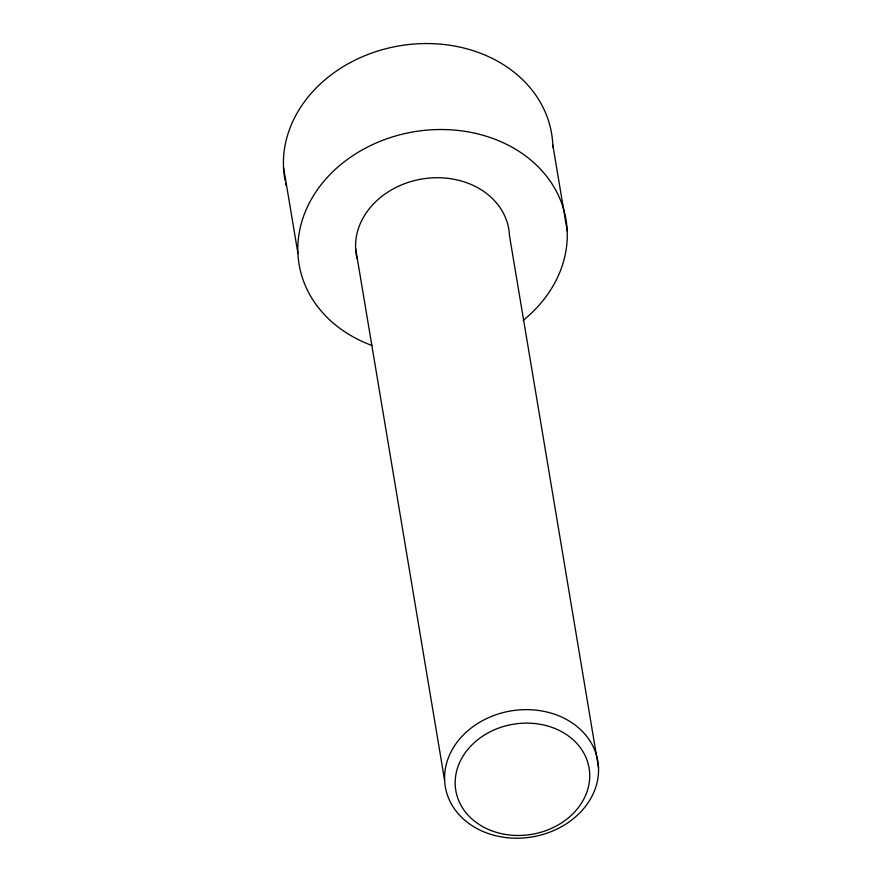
<?xml version="1.0" encoding="UTF-8"?>
<svg xmlns="http://www.w3.org/2000/svg" width="882" height="882" viewBox="0 0 882 882"><rect width="100%" height="100%" fill="white"/><g stroke="black" fill="none" stroke-linecap="round" stroke-linejoin="round"><path stroke-width="1.32" d="M552.816 144.979L567.203 230.941M598.503 767.594A77.329 63.89 -9.5 0 0 480.668 721.685A77.329 63.89 -9.5 0 0 485.486 832.498A77.329 63.89 -9.5 0 0 598.503 767.594L509.487 235.692A77.329 63.89 -9.5 0 0 423.569 178.759A77.329 63.89 -9.5 0 0 357.045 258.547M355.6 248.349L444.605 780.25M283.497 167.139L297.884 253.101M285.029 180.347A135.332 111.805 -9.5 0 1 406.878 44.75A135.332 111.805 -9.5 0 1 552.893 147.625M286.176 185.573A135.332 111.805 -9.5 0 1 285.559 182.971M371.917 345.457A135.332 111.805 -9.5 0 1 320.486 185.518A135.332 111.805 -9.5 0 1 520.457 152.343A135.332 111.805 -9.5 0 1 523.202 320.364M490.932 830.48A67.583 55.831 -9.5 0 0 589.694 773.768A67.583 55.831 -9.5 0 0 486.721 733.648A67.583 55.831 -9.5 0 0 490.932 830.48"/></g></svg>
